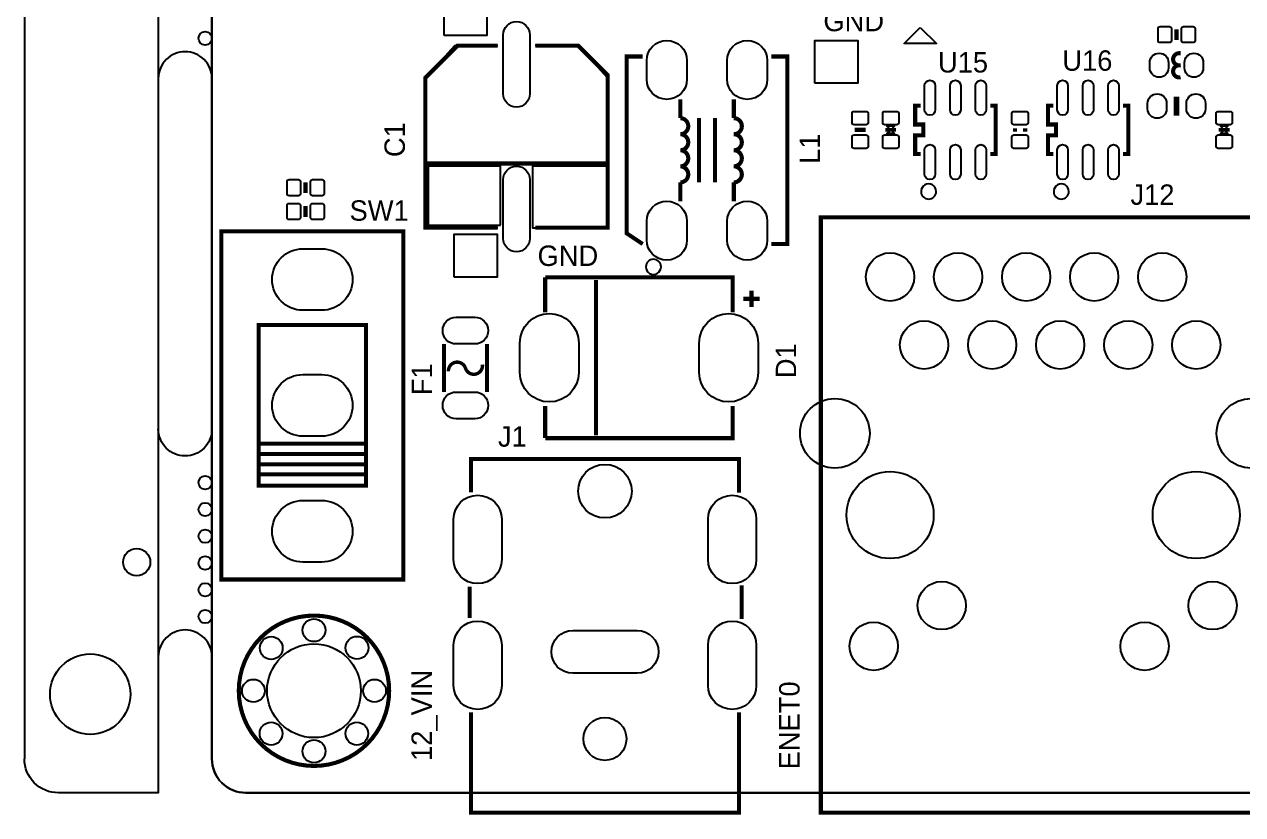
# Model space of a CAD drawing. Extents: x -7 to 117, y -1 to 182.
# Drawn here: x -7 to 38.47, y -0.82 to 28.69 of the extents above; entities that cross this region are included whole.
import ezdxf

# ---------------------------------------------------------------- set-up
doc = ezdxf.new("R2010")
doc.units = 0
for name, color, linetype in [('BG_OUTLINE', 7, 'CONTINUOUS'), ('BG_SILKSCREEN_TOP', 211, 'CONTINUOUS'), ('PG_SILKSCREEN_TOP', 7, 'CONTINUOUS'), ('PIN_TOP', 12, 'CONTINUOUS')]:
    doc.layers.add(name, color=color, linetype=linetype)

msp = doc.modelspace()

# ---------------------------------------------------------------- linework, layer by layer
at = {"layer": 'BG_OUTLINE'}
for points in [[(-5.729986, 181.999636, 0.414214), (-6.999986, 180.729636), (-6.999986, 1.27)], [(0, 26.67, 0.414214), (-0.999998, 27.669998, 0.414214), (-1.999996, 26.67)], [(0, 13.58011, -0.414214), (-0.999998, 12.580112, -0.414214), (-1.999996, 13.58011)], [(0, 5.08, 0.414214), (-0.999998, 6.079998, 0.414214), (-1.999996, 5.08)], [(-5.729986, 0, -0.414214), (-6.999986, 1.27)], [(0, 1.27, 0.414214), (1.27, 0), (108.73105, 0, 0.414214), (110.00105, 1.27)]]:
    msp.add_lwpolyline(points, format="xyb", dxfattribs=at)
for points in [[(-5.729986, 181.999636), (-1.999996, 181.999636), (-1.999996, 0), (-5.729986, 0)], [(0, 88.72982), (0, 1.27)]]:
    msp.add_lwpolyline(points, dxfattribs=at)
msp.add_lwpolyline([(110.00105, 88.72982), (110.00105, 1.27, -0.414214), (108.73105, 0), (1.27, 0, -0.414214), (0, 1.27), (0, 88.72982, -0.414214), (1.27, 89.99982), (108.73105, 89.99982, -0.414214)], format="xyb", close=True, dxfattribs=at)
at = {"layer": 'BG_SILKSCREEN_TOP'}
for points in [[(10.669016, 21.096986), (7.968996, 21.096986), (7.968996, 26.696924), (9.06907, 27.897074), (10.669016, 27.897074)], [(12.069064, 21.096986), (14.769084, 21.096986), (14.769084, 26.696924), (13.66901, 27.897074), (12.069064, 27.897074)], [(14.769084, 23.497032), (7.968996, 23.497032)]]:
    msp.add_lwpolyline(points, dxfattribs=at)
at = {"layer": 'PG_SILKSCREEN_TOP'}
for points in [[(26.441146, 28.570936), (27.041094, 27.970988), (25.840944, 27.970988)], [(25.33904, 24.75103), (25.478994, 24.890984), (25.199086, 24.890984)], [(25.33904, 24.75103), (25.478994, 24.611076), (25.199086, 24.611076)], [(37.78504, 24.75103), (37.924994, 24.890984), (37.645086, 24.890984)], [(37.78504, 24.75103), (37.924994, 24.611076), (37.645086, 24.611076)], [(10.769092, 21.197062), (10.769092, 23.396956), (8.069072, 23.396956), (8.069072, 21.197062)], [(14.769084, 21.096986), (14.769084, 23.396956), (11.968988, 23.396956), (11.968988, 21.096986)]]:
    msp.add_lwpolyline(points, close=True, dxfattribs=at)
for points, const_width in [([(36.00704, 28.10383), (36.00704, 28.51023)], 0.1524), ([(10.669016, 27.897074), (9.169146, 27.897074), (7.968996, 26.696924), (7.968996, 21.096986), (10.669016, 21.096986)], 0.1524), ([(12.069064, 21.096986), (14.769084, 21.096986), (14.769084, 26.797), (13.66901, 27.897074), (12.069064, 27.897074)], 0.1524), ([(16.080994, 20.48891), (15.481046, 20.88896), (15.481046, 27.48915), (16.080994, 27.48915)], 0.1524), ([(20.881086, 20.48891), (21.481034, 20.48891), (21.481034, 27.48915), (20.881086, 27.48915)], 0.1524), ([(36.00704, 25.99563), (36.00704, 25.28443)], 0.2032), ([(26.452068, 23.851108), (26.251916, 23.851108), (26.251916, 24.551132), (26.552144, 24.551132), (26.552144, 24.950928), (26.251916, 24.950928), (26.251916, 25.650952), (26.452068, 25.650952)], 0.1524), ([(29.052012, 23.851108), (29.252164, 23.851108), (29.252164, 25.650952), (29.052012, 25.650952)], 0.1524), ([(31.405068, 23.851108), (31.204916, 23.851108), (31.204916, 24.551132), (31.505144, 24.551132), (31.505144, 24.950928), (31.204916, 24.950928), (31.204916, 25.650952), (31.405068, 25.650952)], 0.1524), ([(34.005012, 23.851108), (34.205164, 23.851108), (34.205164, 25.650952), (34.005012, 25.650952)], 0.1524), ([(18.181066, 22.789134), (18.181066, 25.188926)], 0.1524), ([(18.781014, 22.789134), (18.781014, 25.188926)], 0.1524), ([(24.39924, 24.75103), (23.99284, 24.75103)], 0.1524), ([(25.538938, 24.75103), (25.139142, 24.75103)], 0.130048), ([(29.97454, 24.81453), (29.97454, 24.68753)], 0.1524), ([(30.35554, 24.68753), (30.35554, 24.81453)], 0.1524), ([(37.984938, 24.75103), (37.585142, 24.75103)], 0.130048), ([(14.769084, 23.497032), (7.968996, 23.497032)], 0.1524), ([(3.49504, 22.79523), (3.49504, 22.38883)], 0.1524), ([(3.49504, 21.90623), (3.49504, 21.49983)], 0.1524), ([(22.728682, 21.481034), (22.728682, -0.738886), (39.328598, -0.738886), (39.328598, 21.481034), (22.728682, 21.481034)], 0.1524), ([(0.348996, 7.963916), (7.149084, 7.963916), (7.149084, 20.964144), (0.348996, 20.964144), (0.348996, 7.963916)], 0.1524), ([(12.44092, 17.942052), (12.44092, 19.242024)], 0.1524), ([(12.44092, 19.242024), (19.44116, 19.242024), (19.44116, 17.942052)], 0.1524), ([(14.341094, 19.141948), (14.341094, 13.342112)], 0.1524), ([(20.14093, 18.14195), (20.14093, 18.742152)], 0.1524), ([(20.441158, 18.441924), (19.840956, 18.441924)], 0.1524), ([(1.749044, 11.464036), (5.749036, 11.464036), (5.749036, 17.464024), (1.749044, 17.464024), (1.749044, 11.464036)], 0.1524), ([(8.66394, 14.961108), (8.66394, 16.760952)], 0.1524), ([(10.26414, 14.961108), (10.26414, 16.760952)], 0.1524), ([(19.44116, 14.441932), (19.44116, 13.242036), (12.44092, 13.242036)], 0.1524), ([(12.44092, 13.242036), (12.44092, 14.441932)], 0.1524), ([(5.75056, 13.032994), (1.74752, 13.032994)], 0.1524), ([(1.74752, 12.652756), (5.75056, 12.652756)], 0.1524), ([(5.75056, 12.262358), (1.74752, 12.262358)], 0.1524), ([(9.67105, 11.221212), (9.67105, 12.460986), (19.67103, 12.460986), (19.67103, 11.211052)], 0.1524), ([(1.74752, 11.892026), (5.75056, 11.892026)], 0.1524), ([(9.621012, 7.69112), (9.621012, 6.531102)], 0.1524), ([(19.771106, 7.741158), (19.771106, 6.491224)], 0.1524), ([(19.67103, 3.00101), (19.67103, -0.738886), (9.67105, -0.738886), (9.67105, 3.00101)], 0.1524)]:
    msp.add_lwpolyline(points, dxfattribs=dict(at, const_width=const_width))
for points, const_width in [([(36.16198, 27.614118), (36.107116, 27.614118, 1.11689), (36.157154, 27.16403)], 0.1524), ([(36.16198, 27.16403), (36.107116, 27.16403, 1.116858), (36.157154, 26.713942)], 0.1524), ([(17.481042, 24.588978, 0.999993), (17.481042, 25.188926), (17.481042, 25.88895)], 0.1524), ([(19.481038, 24.588978, 1.000007), (19.481038, 25.188926), (19.481038, 25.88895)], 0.1524), ([(17.481042, 24.588978, -0.999993), (17.481042, 23.98903)], 0.1524), ([(19.481038, 24.588978, -1.000007), (19.481038, 23.98903)], 0.1524), ([(17.481042, 23.98903, -0.999993), (17.481042, 23.389082)], 0.1524), ([(19.481038, 23.98903, -1.000007), (19.481038, 23.389082)], 0.1524), ([(17.481042, 23.389082, -0.999993), (17.481042, 22.789134), (17.481042, 22.08911)], 0.1524), ([(19.481038, 23.389082, -1.000007), (19.481038, 22.789134), (19.481038, 22.08911)], 0.1524), ([(10.09904, 15.98803, -0.920255), (9.46404, 15.86103, 0.866233), (8.82904, 15.73403)], 0.127), ([(6.6167, 3.81, 1), (1.0033, 3.81, 1), (6.6167, 3.81)], 0.1524)]:
    msp.add_lwpolyline(points, format="xyb", dxfattribs=dict(at, const_width=const_width))
for points in [[(27.034744, 22.45106, 1), (26.469336, 22.451, 1)], [(31.987744, 22.45106, 1), (31.422336, 22.451, 1)], [(16.763746, 19.639026, 1), (16.198334, 19.639034, 1)]]:
    msp.add_lwpolyline(points, format="xyb", close=True, dxfattribs=at)
at = {"layer": 'PIN_TOP'}
for points in [[(8.66394, 28.26893), (8.66394, 29.868876), (10.263886, 29.868876), (10.263886, 28.26893)], [(22.50694, 26.49093), (22.50694, 28.090876), (24.106886, 28.090876), (24.106886, 26.49093)], [(9.04494, 19.25193), (9.04494, 20.851876), (10.644886, 20.851876), (10.644886, 19.25193)]]:
    msp.add_lwpolyline(points, close=True, dxfattribs=at)
for points in [[(10.869041, 26.097103), (10.869041, 28.296997, -1), (11.869039, 28.296997), (11.869039, 26.097103, -1)], [(35.742118, 28.007056), (35.392106, 28.007056, -0.415686), (35.317176, 28.081986), (35.317176, 28.532074, -0.415686), (35.392106, 28.607004), (35.742118, 28.607004, -0.415686), (35.817048, 28.532074), (35.817048, 28.081986, -0.415686)], [(36.621974, 28.007056), (36.271962, 28.007056, -0.415686), (36.197032, 28.081986), (36.197032, 28.532074, -0.415686), (36.271962, 28.607004), (36.621974, 28.607004, -0.415686), (36.696904, 28.532074), (36.696904, 28.081986, -0.415686)], [(17.730978, 27.338909), (17.730978, 26.639139, -1), (16.230854, 26.639139), (16.230854, 27.338909, -1)], [(20.731226, 27.338909), (20.731226, 26.639139, -1), (19.231102, 26.639139), (19.231102, 27.338909, -1)], [(35.007042, 27.064081), (35.007042, 27.263979, -1), (35.707066, 27.263979), (35.707066, 27.064081, -1)], [(36.307014, 27.064081), (36.307014, 27.263979, -1), (37.007038, 27.263979), (37.007038, 27.064081, -1)], [(27.002105, 26.400887), (27.002105, 25.500965, -1), (26.602055, 25.500965), (26.602055, 26.400887, -1)], [(27.952065, 26.400887), (27.952065, 25.500965, -1), (27.552015, 25.500965), (27.552015, 26.400887, -1)], [(28.902025, 26.400887), (28.902025, 25.500965, -1), (28.501975, 25.500965), (28.501975, 26.400887, -1)], [(31.955105, 26.400887), (31.955105, 25.500965, -1), (31.555055, 25.500965), (31.555055, 26.400887, -1)], [(32.905065, 26.400887), (32.905065, 25.500965, -1), (32.505015, 25.500965), (32.505015, 26.400887, -1)], [(33.855025, 26.400887), (33.855025, 25.500965, -1), (33.454975, 25.500965), (33.454975, 26.400887, -1)], [(34.927286, 25.53843), (34.927286, 25.74163, -1), (35.638486, 25.74163), (35.638486, 25.53843, -1)], [(36.375594, 25.53843), (36.375594, 25.74163, -1), (37.086794, 25.74163), (37.086794, 25.53843, -1)], [(24.496014, 25.365964), (24.496014, 25.015952, -0.415686), (24.421084, 24.941022), (23.970996, 24.941022, -0.415686), (23.896066, 25.015952), (23.896066, 25.365964, -0.415686), (23.970996, 25.440894), (24.421084, 25.440894, -0.415686)], [(25.039066, 25.015952), (25.039066, 25.365964, -0.415686), (25.113996, 25.440894), (25.564084, 25.440894, -0.415686), (25.639014, 25.365964), (25.639014, 25.015952, -0.415686), (25.564084, 24.941022), (25.113996, 24.941022, -0.415686)], [(30.465014, 25.365964), (30.465014, 25.015952, -0.415686), (30.390084, 24.941022), (29.939996, 24.941022, -0.415686), (29.865066, 25.015952), (29.865066, 25.365964, -0.415686), (29.939996, 25.440894), (30.390084, 25.440894, -0.415686)], [(37.485066, 25.015952), (37.485066, 25.365964, -0.415686), (37.559996, 25.440894), (38.010084, 25.440894, -0.415686), (38.085014, 25.365964), (38.085014, 25.015952, -0.415686), (38.010084, 24.941022), (37.559996, 24.941022, -0.415686)], [(24.496014, 24.486108), (24.496014, 24.136096, -0.415686), (24.421084, 24.061166), (23.970996, 24.061166, -0.415686), (23.896066, 24.136096), (23.896066, 24.486108, -0.415686), (23.970996, 24.561038), (24.421084, 24.561038, -0.415686)], [(25.039066, 24.136096), (25.039066, 24.486108, -0.415686), (25.113996, 24.561038), (25.564084, 24.561038, -0.415686), (25.639014, 24.486108), (25.639014, 24.136096, -0.415686), (25.564084, 24.061166), (25.113996, 24.061166, -0.415686)], [(30.465014, 24.486108), (30.465014, 24.136096, -0.415686), (30.390084, 24.061166), (29.939996, 24.061166, -0.415686), (29.865066, 24.136096), (29.865066, 24.486108, -0.415686), (29.939996, 24.561038), (30.390084, 24.561038, -0.415686)], [(37.485066, 24.136096), (37.485066, 24.486108, -0.415686), (37.559996, 24.561038), (38.010084, 24.561038, -0.415686), (38.085014, 24.486108), (38.085014, 24.136096, -0.415686), (38.010084, 24.061166), (37.559996, 24.061166, -0.415686)], [(27.002105, 24.001095), (27.002105, 23.101173, -1), (26.602055, 23.101173), (26.602055, 24.001095, -1)], [(27.952065, 24.001095), (27.952065, 23.101173, -1), (27.552015, 23.101173), (27.552015, 24.001095, -1)], [(28.902025, 24.001095), (28.902025, 23.101173, -1), (28.501975, 23.101173), (28.501975, 24.001095, -1)], [(31.955105, 24.001095), (31.955105, 23.101173, -1), (31.555055, 23.101173), (31.555055, 24.001095, -1)], [(32.905065, 24.001095), (32.905065, 23.101173, -1), (32.505015, 23.101173), (32.505015, 24.001095, -1)], [(33.855025, 24.001095), (33.855025, 23.101173, -1), (33.454975, 23.101173), (33.454975, 24.001095, -1)], [(10.869041, 20.697063), (10.869041, 22.896957, -1), (11.869039, 22.896957), (11.869039, 20.697063, -1)], [(2.880106, 22.892004), (3.230118, 22.892004, -0.415686), (3.305048, 22.817074), (3.305048, 22.366986, -0.415686), (3.230118, 22.292056), (2.880106, 22.292056, -0.415686), (2.805176, 22.366986), (2.805176, 22.817074, -0.415686)], [(3.759962, 22.892004), (4.109974, 22.892004, -0.415686), (4.184904, 22.817074), (4.184904, 22.366986, -0.415686), (4.109974, 22.292056), (3.759962, 22.292056, -0.415686), (3.685032, 22.366986), (3.685032, 22.817074, -0.415686)], [(2.880106, 22.003004), (3.230118, 22.003004, -0.415686), (3.305048, 21.928074), (3.305048, 21.477986, -0.415686), (3.230118, 21.403056), (2.880106, 21.403056, -0.415686), (2.805176, 21.477986), (2.805176, 21.928074, -0.415686)], [(3.759962, 22.003004), (4.109974, 22.003004, -0.415686), (4.184904, 21.928074), (4.184904, 21.477986, -0.415686), (4.109974, 21.403056), (3.759962, 21.403056, -0.415686), (3.685032, 21.477986), (3.685032, 21.928074, -0.415686)], [(17.730978, 21.338921), (17.730978, 20.639151, -1), (16.230854, 20.639151), (16.230854, 21.338921, -1)], [(20.731226, 21.338921), (20.731226, 20.639151, -1), (19.231102, 20.639151), (19.231102, 21.338921, -1)], [(3.399028, 20.314031), (4.099052, 20.314031, -1), (4.099052, 18.014061), (3.399028, 18.014061, -1)], [(9.114028, 17.758029), (9.814052, 17.758029, -1), (9.814052, 16.758031), (9.114028, 16.758031, -1)], [(13.690981, 16.792067), (13.690981, 15.691993, -1), (11.491087, 15.691993), (11.491087, 16.792067, -1)], [(18.191099, 15.691993), (18.191099, 16.792067, -1), (20.390993, 16.792067), (20.390993, 15.691993, -1)], [(3.399028, 15.614015), (4.099052, 15.614015, -1), (4.099052, 13.314045), (3.399028, 13.314045, -1)], [(9.114028, 14.964029), (9.814052, 14.964029, -1), (9.814052, 13.964031), (9.114028, 13.964031, -1)], [(3.399028, 10.913999), (4.099052, 10.913999, -1), (4.099052, 8.614029), (3.399028, 8.614029, -1)], [(10.821035, 10.210927), (10.821035, 8.711057, -1), (9.020937, 8.711057), (9.020937, 10.210927, -1)], [(20.321143, 10.210927), (20.321143, 8.711057, -1), (18.521045, 8.711057), (18.521045, 10.210927, -1)], [(10.821035, 5.510911), (10.821035, 4.011041, -1), (9.020937, 4.011041), (9.020937, 5.510911, -1)], [(20.321143, 5.510911), (20.321143, 4.011041, -1), (18.521045, 4.011041), (18.521045, 5.510911, -1)], [(15.871063, 4.461129), (13.471017, 4.461129, -1), (13.471017, 6.061075), (15.871063, 6.061075, -1)]]:
    msp.add_lwpolyline(points, format="xyb", close=True, dxfattribs=at)
for centre, radius in [((-0.249936, 28.16987), 0.250063), ((25.31364, 19.261074), 0.900049), ((27.85364, 19.261074), 0.900049), ((30.39364, 19.261074), 0.900049), ((32.93364, 19.261074), 0.900049), ((35.47364, 19.261074), 0.900049), ((26.58364, 16.721074), 0.900049), ((29.12364, 16.721074), 0.900049), ((31.66364, 16.721074), 0.900049), ((34.20364, 16.721074), 0.900049), ((36.74364, 16.721074), 0.900049), ((23.2537, 13.421106), 1.299972), ((38.80358, 13.421106), 1.299972), ((-0.249936, 11.580114), 0.250063), ((14.67104, 11.26109), 0.999998), ((25.31364, 10.371074), 1.624965), ((36.74364, 10.371074), 1.624965), ((-0.249936, 10.580116), 0.250063), ((-0.249936, 9.580118), 0.250063), ((-2.807716, 8.6106), 0.508), ((-0.249936, 8.579866), 0.250063), ((-0.249936, 7.579868), 0.250063), ((27.243532, 6.991096), 0.900049), ((37.353748, 6.991096), 0.900049), ((-0.249936, 6.57987), 0.250063), ((3.81, 6.0706), 0.424942), ((24.703532, 5.47116), 0.900049), ((34.813748, 5.47116), 0.900049), ((2.21488, 5.40512), 0.424942), ((3.81, 3.81), 1.75006), ((5.41528, 5.41528), 0.424942), ((-4.539996, 3.683), 1.499997), ((1.5494, 3.81), 0.424942), ((6.0706, 3.81), 0.424942), ((14.67104, 2.011172), 0.799973), ((2.2098, 2.2098), 0.424942), ((5.4102, 2.2098), 0.424942), ((3.81, 1.5494), 0.424942)]:
    msp.add_circle(centre, radius, dxfattribs=at)

# ---------------------------------------------------------------- texts
at = {"layer": 'BG_SILKSCREEN_TOP', "width": 1.000333}
for s, p in [('GND', (22.82444, 28.43403)), ('U15', (27.1018, 26.89225)), ('U16', (31.74238, 26.95829)), ('J12', (34.28746, 21.95195)), ('SW1', (5.13842, 21.35886)), ('GND', (12.15644, 19.67103)), ('J1', (10.67816, 12.92225))]:
    msp.add_text(s, height=0.762, dxfattribs=at).set_placement(p)
for s, p in [('C1', (7.20344, 23.73503)), ('L1', (22.69744, 23.48103)), ('D1', (21.80844, 15.48003)), ('F1', (8.21944, 14.84503)), ('12_VIN', (8.21182, 1.18872)), ('ENET0', (21.93544, 0.87503))]:
    msp.add_text(s, height=0.762, rotation=90, dxfattribs=at).set_placement(p)

doc.saveas('drawing.dxf')
